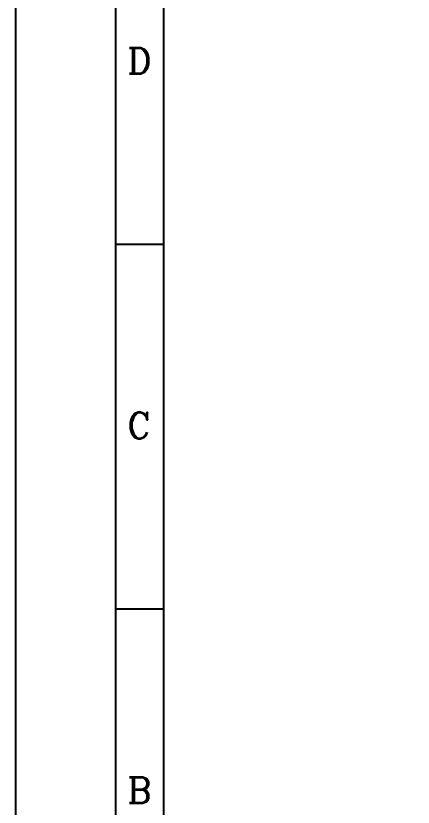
# Model space of a CAD drawing. Header units: millimetres. Extents: x 818 to 1306, y 1648 to 2013.
# Drawn here: x 818.4 to 899.3, y 1770.2 to 1931.3 of the extents above; entities that cross this region are included whole.
import ezdxf

# ---------------------------------------------------------------- set-up
doc = ezdxf.new("R2010")
doc.units = ezdxf.units.MM
doc.layers.add('1-标准图框', color=40, linetype='Continuous')
doc.layers.add('5-PIN文字', color=7, linetype='Continuous')
doc.styles.add('ROMANC', font='romanc.shx', dxfattribs={"bigfont": 'gbcbig.shx'})

msp = doc.modelspace()

# ---------------------------------------------------------------- linework, layer by layer
at = {"layer": '1-标准图框', "color": 7}
for p, q in [((848.52, 1884.8), (838.721, 1884.8)), ((848.52, 1810.553), (838.721, 1810.553))]:
    msp.add_line(p, q, dxfattribs=at)
for points in [[(838.721, 1968.845), (1286.461, 1968.845), (1286.461, 1652.261), (838.721, 1652.261)], [(848.52, 1959.046), (1276.662, 1959.046), (1276.662, 1662.06), (848.52, 1662.06)]]:
    msp.add_lwpolyline(points, close=True, dxfattribs=at)
at = {"layer": '5-PIN文字'}
msp.add_line((818.399, 1647.601), (818.399, 1972.437), dxfattribs=at)

# ---------------------------------------------------------------- texts
at = {"layer": '1-标准图框', "color": 7, "style": 'ROMANC'}
for s, p in [('D', (841.054, 1919.547)), ('C', (841.054, 1845.3)), ('B', (841.054, 1771.054))]:
    msp.add_text(s, height=5.276, dxfattribs=at).set_placement(p)

doc.saveas('drawing.dxf')
